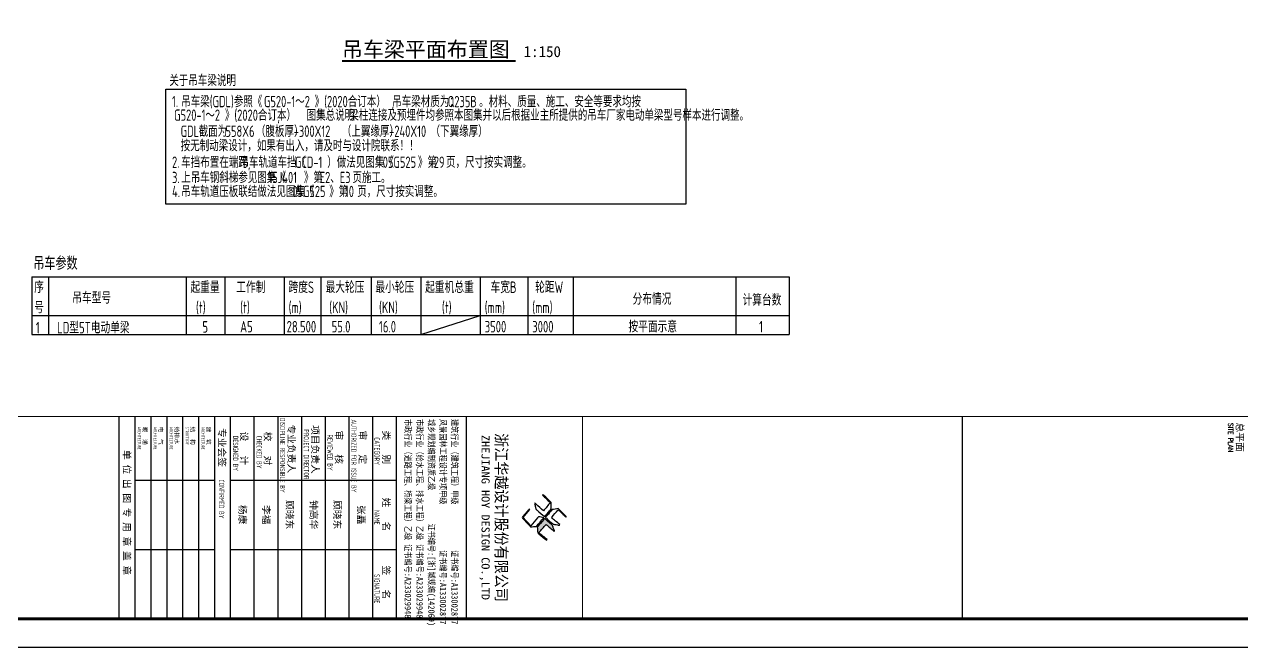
# Model space of a CAD drawing. Extents: x 14475413 to 15955882, y -732572 to -282951.
# Drawn here: x 15116914 to 15180062, y -624475 to -592130 of the extents above; entities that cross this region are included whole.
import ezdxf
from ezdxf.enums import TextEntityAlignment as Align

# ---------------------------------------------------------------- set-up
doc = ezdxf.new("R2010")
doc.units = 0
doc.header["$LTSCALE"] = 1000
doc.header["$MEASUREMENT"] = 0
for name, color, linetype in [('DIM_SYMB', 3, 'Continuous'), ('PUB_TEXT', 7, 'Continuous'), ('PUB_TITLE', 4, 'Continuous'), ('TEXT', 7, 'Continuous'), ('TK', 4, 'Continuous'), ('吊车梁', 6, 'Continuous')]:
    doc.layers.add(name, color=color, linetype=linetype)
doc.styles.add('-宋体', font='', dxfattribs={"width": 0.8})
doc.styles.add('_TCH_DYN', font='')
doc.styles.add('HT', font='simhei.ttf', dxfattribs={"width": 0.8})
doc.styles.add('ROMANS', font='romans', dxfattribs={"width": 0.65, "height": 231.275})
doc.styles.add('TSSD_Label', font='tssdeng.shx', dxfattribs={"width": 0.7, "bigfont": 'hztxt.shx'})
doc.styles.add('TSSD_REIN', font='tssdeng.shx', dxfattribs={"width": 0.7, "bigfont": 'tssdchn.shx'})
doc.styles.add('图签宋体', font='', dxfattribs={"height": 300})
doc.styles.add('图签黑体', font='simhei.ttf', dxfattribs={"height": 550})
doc.styles.add('宋体', font='', dxfattribs={"width": 0.8})
doc.styles.get('-宋体').set_extended_font_data('SimSun')
doc.styles.get('_TCH_DYN').set_extended_font_data('SimSun')
doc.styles.get('图签宋体').set_extended_font_data('NSimSun')
doc.styles.get('宋体').set_extended_font_data('SimSun')

# ---------------------------------------------------------------- blocks, each defined once
blk = doc.blocks.new('A$C053D6479')
at = {"layer": 'PUB_TITLE'}
h = blk.add_hatch(color=256, dxfattribs=at)
h.dxf.hatch_style = 1
edge = h.paths.add_edge_path()
edge.add_spline(control_points=[(1026, 827), (1105, 920), (1188, 1008), (1266, 1102)], knot_values=[13, 13, 13, 13, 14, 14, 14, 14], degree=3, periodic=0)
edge.add_spline(control_points=[(1266, 1102), (1258, 1111), (1249, 1119), (1239, 1116)], knot_values=[12, 12, 12, 12, 13, 13, 13, 13], degree=3, periodic=0)
edge.add_spline(control_points=[(1239, 1116), (1210, 1107), (1179, 1092), (1144, 1077)], knot_values=[11, 11, 11, 11, 12, 12, 12, 12], degree=3, periodic=0)
edge.add_spline(control_points=[(1144, 1077), (1109, 1063), (1069, 1053), (1047, 1038)], knot_values=[10, 10, 10, 10, 11, 11, 11, 11], degree=3, periodic=0)
edge.add_spline(control_points=[(1047, 1038), (1028, 1026), (1007, 992), (991, 972)], knot_values=[9, 9, 9, 9, 10, 10, 10, 10], degree=3, periodic=0)
edge.add_spline(control_points=[(991, 972), (942, 913), (899, 868), (849, 810)], knot_values=[8, 8, 8, 8, 9, 9, 9, 9], degree=3, periodic=0)
edge.add_spline(control_points=[(849, 810), (842, 801), (822, 776), (822, 775)], knot_values=[7, 7, 7, 7, 8, 8, 8, 8], degree=3, periodic=0)
edge.add_spline(control_points=[(822, 775), (823, 771), (848, 752), (859, 744)], knot_values=[6, 6, 6, 6, 7, 7, 7, 7], degree=3, periodic=0)
edge.add_spline(control_points=[(859, 744), (949, 670), (1035, 592), (1122, 521)], knot_values=[5, 5, 5, 5, 6, 6, 6, 6], degree=3, periodic=0)
edge.add_spline(control_points=[(1122, 521), (1153, 527), (1185, 530), (1217, 533)], knot_values=[4, 4, 4, 4, 5, 5, 5, 5], degree=3, periodic=0)
edge.add_spline(control_points=[(1217, 533), (1246, 535), (1293, 532), (1316, 542)], knot_values=[3, 3, 3, 3, 4, 4, 4, 4], degree=3, periodic=0)
edge.add_spline(control_points=[(1316, 542), (1327, 547), (1338, 565), (1349, 579)], knot_values=[2, 2, 2, 2, 3, 3, 3, 3], degree=3, periodic=0)
edge.add_spline(control_points=[(1349, 579), (1423, 670), (1507, 759), (1572, 848)], knot_values=[1, 1, 1, 1, 2, 2, 2, 2], degree=3, periodic=0)
edge.add_spline(control_points=[(1572, 848), (1564, 852), (1561, 861), (1551, 862)], knot_values=[0, 0, 0, 0, 1, 1, 1, 1], degree=3, periodic=0)
edge.add_spline(control_points=[(1551, 862), (1469, 769), (1393, 671), (1310, 579)], knot_values=[15, 15, 15, 15, 16, 16, 16, 16], degree=3, periodic=0)
edge.add_spline(control_points=[(1310, 579), (1216, 662), (1118, 742), (1026, 827)], knot_values=[14, 14, 14, 14, 15, 15, 15, 15], degree=3, periodic=0)
at = {"layer": 'TK'}
for points, knots in [([(1031, 1298), (1066, 1286), (1054, 1262), (1045, 1224), (1036, 1188), (1031, 1158), (1024, 1121), (1020, 1104), (1017, 1085), (1012, 1071), (1004, 1052), (976, 1026), (956, 1003), (906, 946), (866, 899), (814, 839), (806, 829), (789, 806), (787, 806), (777, 804), (728, 856), (719, 864), (651, 922), (580, 978), (514, 1036), (509, 1106), (488, 1176), (479, 1247), (570, 1343), (663, 1436), (758, 1526), (764, 1523), (768, 1518), (774, 1515), (693, 1422), (599, 1343), (520, 1249), (607, 1171), (698, 1096), (789, 1021), (874, 1109), (950, 1206), (1031, 1298)], [0, 0, 0, 0, 1, 1, 1, 2, 2, 2, 3, 3, 3, 4, 4, 4, 5, 5, 5, 6, 6, 6, 7, 7, 7, 8, 8, 8, 9, 9, 9, 10, 10, 10, 11, 11, 11, 12, 12, 12, 13, 13, 13, 14, 14, 14, 14]), ([(555, 949), (624, 891), (699, 833), (760, 773), (689, 691), (614, 604), (539, 517), (529, 505), (516, 487), (506, 482), (492, 475), (469, 472), (452, 467), (416, 456), (383, 448), (342, 438), (323, 433), (297, 422), (293, 440), (291, 452), (313, 470), (322, 480), (400, 566), (477, 652), (553, 736), (460, 815), (366, 894), (270, 970), (183, 883), (101, 791), (16, 703), (-18, 714), (9, 735), (28, 755), (103, 838), (192, 930), (266, 1005), (319, 1009), (387, 1005), (442, 1007), (456, 1008), (472, 1011), (485, 1007), (507, 1000), (534, 967), (555, 949)], [0, 0, 0, 0, 1, 1, 1, 2, 2, 2, 3, 3, 3, 4, 4, 4, 5, 5, 5, 6, 6, 6, 7, 7, 7, 8, 8, 8, 9, 9, 9, 10, 10, 10, 11, 11, 11, 12, 12, 12, 13, 13, 13, 14, 14, 14, 15, 15, 15, 15]), ([(1551, 862), (1561, 861), (1564, 852), (1572, 848), (1507, 759), (1423, 670), (1349, 579), (1338, 565), (1327, 547), (1316, 542), (1293, 532), (1246, 535), (1217, 533), (1185, 530), (1153, 527), (1122, 521), (1035, 592), (949, 670), (859, 744), (848, 752), (823, 771), (822, 775), (822, 776), (842, 801), (849, 810), (899, 868), (942, 913), (991, 972), (1007, 992), (1028, 1026), (1047, 1038), (1069, 1053), (1109, 1063), (1144, 1077), (1179, 1092), (1210, 1107), (1239, 1116), (1249, 1119), (1258, 1111), (1266, 1102), (1188, 1008), (1105, 920), (1026, 827), (1118, 742), (1216, 662), (1310, 579), (1393, 671), (1469, 769), (1551, 862)], [0, 0, 0, 0, 1, 1, 1, 2, 2, 2, 3, 3, 3, 4, 4, 4, 5, 5, 5, 6, 6, 6, 7, 7, 7, 8, 8, 8, 9, 9, 9, 10, 10, 10, 11, 11, 11, 12, 12, 12, 13, 13, 13, 14, 14, 14, 15, 15, 15, 16, 16, 16, 16]), ([(1097, 490), (1100, 425), (1106, 361), (1107, 294), (1018, 207), (925, 121), (830, 33), (818, 21), (800, 0), (787, 0), (768, -1), (725, 49), (712, 60), (662, 103), (616, 143), (568, 186), (545, 207), (518, 224), (499, 250), (501, 259), (511, 261), (516, 267), (609, 192), (696, 111), (785, 33), (883, 118), (977, 208), (1070, 298), (992, 373), (892, 456), (803, 534), (791, 544), (768, 561), (766, 569), (761, 588), (776, 634), (780, 655), (785, 690), (788, 721), (795, 746), (897, 661), (998, 576), (1097, 490)], [0, 0, 0, 0, 1, 1, 1, 2, 2, 2, 3, 3, 3, 4, 4, 4, 5, 5, 5, 6, 6, 6, 7, 7, 7, 8, 8, 8, 9, 9, 9, 10, 10, 10, 11, 11, 11, 12, 12, 12, 13, 13, 13, 14, 14, 14, 14])]:
    blk.add_open_spline(points, degree=3, knots=knots, dxfattribs=at)
blk = doc.blocks.new('GeYuanFrame_87403653', base_point=(20.09, 4.53))
at = {"layer": 'PUB_TITLE'}
for points in [[(1013.09, 235.33), (1013.09, 292.73)], [(1037.09, 235.33), (1037.09, 292.73)], [(1013.09, 202.33), (1013.09, 229.83)], [(1037.09, 202.33), (1037.09, 229.83)]]:
    blk.add_lwpolyline(points, dxfattribs=at)
at = {"layer": 'TK'}
for p, q in [((991.09, 316.93), (1061.09, 316.93)), ((991.09, 284.53), (1061.09, 284.53)), ((991.09, 276.33), (1061.09, 276.33)), ((991.09, 268.13), (1061.09, 268.13)), ((991.09, 259.93), (1061.09, 259.93)), ((991.09, 251.73), (1061.09, 251.73)), ((991.09, 243.53), (1061.09, 243.53)), ((991.09, 235.33), (1061.09, 235.33)), ((991.09, 235.33), (1061.09, 235.33))]:
    blk.add_line(p, q, dxfattribs=at)
blk.add_lwpolyline([(20.09, 4.53), (20.09, 598.53), (1071.09, 598.53), (1071.09, 4.53)], close=True, dxfattribs=at)
at = {"layer": 'TK', "const_width": 1}
blk.add_lwpolyline([(45.09, 588.53), (1061.09, 588.53), (1061.09, 14.53), (45.09, 14.53)], close=True, dxfattribs=at)
at = {"layer": 'TK'}
for points, const_width in [([(991.09, 588.53), (991.09, 14.53)], 0.4), ([(991.09, 488.5), (1061.09, 488.5)], 0.35), ([(991.09, 357.14), (1061.09, 357.14)], 0.35), ([(991.09, 292.73), (1061.09, 292.73)], 0.35), ([(991.09, 292.73), (1061.09, 292.73)], 0.35), ([(991.09, 235.33), (1061.09, 235.33)], 0.35), ([(991.09, 202.33), (1061.09, 202.33)], 0.35)]:
    blk.add_lwpolyline(points, dxfattribs=dict(at, const_width=const_width))
for points in [[(991.09, 292.73), (1061.09, 292.73)], [(991.09, 235.33), (1061.09, 235.33)], [(991.09, 229.83), (1061.09, 229.83)], [(991.09, 224.33), (1061.09, 224.33)], [(991.09, 218.83), (1061.09, 218.83)], [(991.09, 213.33), (1061.09, 213.33)], [(991.09, 207.83), (1061.09, 207.83)], [(991.09, 202.33), (1061.09, 202.33)], [(991.09, 196.83), (1061.09, 196.83)]]:
    blk.add_lwpolyline(points, dxfattribs=at)
at = {"layer": 'PUB_TITLE', "xscale": 0.01000000000021828, "yscale": 0.01000000000021828, "zscale": 0.01}
blk.add_blockref('A$C053D6479', (1018.19, 336.27), dxfattribs=at)
at = {"layer": 'TK', "style": '图签宋体'}
for s, height, p in [('总平面', 2.4, (993.23, 583.28)), ('类   别', 2.4, (995.97, 288.09)), ('姓   名', 2.4, (1019.2, 288.09)), ('签   名', 2.4, (1042.68, 288.09)), ('审   定', 2.4, (995.97, 279.89)), ('审   核', 2.4, (995.97, 271.69)), ('项目负责人', 2.4, (994.13, 263.49)), ('专业负责人', 2.4, (993.89, 255.29)), ('校   对', 2.4, (996.38, 247.09)), ('设   计', 2.4, (996.36, 238.89)), ('专业会签', 2.4, (995.12, 231.24)), ('建  筑', 1.44, (994.61, 227.11)), ('结  构', 1.44, (994.61, 221.61)), ('给排水', 1.44, (994.61, 216.11)), ('电  气', 1.44, (994.61, 210.61)), ('暖  通', 1.44, (994.61, 205.11)), ('单 位 出 图 专 用 章 盖 章', 2.4, (1002.72, 198.35))]:
    blk.add_text(s, height=height, dxfattribs=at).set_placement(p)
at = {"layer": 'TK'}
for s, height, style, width, p in [('SITE PLAN', 1.697, 'ROMANS', 0.76, (993.35, 580.49)), ('建筑行业（建筑工程）甲级           证书编号:A133002877', 2.2, '-宋体', 0.8, (992, 311.83)), ('风景园林工程设计专项甲级           证书编号:A133002877', 2.2, '-宋体', 0.8, (992, 307.81)), ('城乡规划编制资质乙级        证书编号:[浙]城规编(142069)', 2.2, '-宋体', 0.8, (992, 303.82)), ('市政行业（给水工程、排水工程）乙级 证书编号:A233029948', 2.2, '-宋体', 0.8, (992, 299.74)), ('市政行业（道路工程、桥梁工程）乙级 证书编号:A233029948', 2.2, '-宋体', 0.8, (992, 295.69)), ('CATEGORY', 1.8, 'TSSD_REIN', 0.7, (998.32, 285.17)), ('NAME', 1.8, 'TSSD_REIN', 0.7, (1023.51, 285.17)), ('SIGNATURE', 1.8, 'TSSD_REIN', 0.7, (1045.66, 285.17)), ('AUTHORIZED FOR ISSUE BY', 1.8, 'TSSD_REIN', 0.7, (992.12, 277.17)), ('REVIEWED BY', 1.8, 'TSSD_REIN', 0.7, (997.36, 268.91)), ('PROJECT DIRECTOR', 1.8, 'TSSD_REIN', 0.7, (995.55, 260.74)), ('DISCIPLINE RESPONSIBLE BY', 1.8, 'TSSD_REIN', 0.7, (991.57, 252.48)), ('CHECKED BY', 1.8, 'TSSD_REIN', 0.7, (997.75, 244.44)), ('DESIGNED BY', 1.8, 'TSSD_REIN', 0.7, (997.76, 236.27)), ('CONFIRMED BY', 1.8, 'TSSD_REIN', 0.7, (1012.94, 231.42)), ('ARCHITECTURE', 1.08, 'TSSD_REIN', 0.7, (994.65, 225.34)), ('STRUCTURE', 1.08, 'TSSD_REIN', 0.7, (994.65, 219.84)), ('ARCHITECTURE', 1.08, 'TSSD_REIN', 0.7, (994.65, 214.34)), ('ARCHITECTURE', 1.08, 'TSSD_REIN', 0.7, (994.65, 208.84)), ('ARCHITECTURE', 1.08, 'TSSD_REIN', 0.7, (994.65, 203.34))]:
    blk.add_text(s, height=height, dxfattribs=dict(at, style=style, width=width)).set_placement(p)
for s, height, style, width, p in [('浙江华越设计股份有限公司', 3.96, 'HT', 0.9, (1026.07, 329.16)), ('ZHEJIANG HOY DESIGN CO.,LTD', 2.8, '图签黑体', 1.11, (1026.06, 323.29))]:
    blk.add_text(s, height=height, dxfattribs=dict(at, style=style, width=width)).set_placement(p, align=Align.MIDDLE)
at = {"layer": 'TK', "char_height": 2.4, "width": 24, "attachment_point": 5, "style": '图签宋体'}
for s, insert in [('张矗', (1025.09, 280.4)), ('顾晓东', (1025.09, 272.23)), ('钟高华', (1025.09, 264.03)), ('顾晓东', (1025.09, 255.76)), ('李福', (1025.09, 247.63)), ('杨康', (1025.09, 239.43))]:
    blk.add_mtext(s, dxfattribs=dict(at, insert=insert))

msp = doc.modelspace()

# ---------------------------------------------------------------- linework, layer by layer
for p, q in [((15117304.5, -605234.9), (15156591.3, -605234.9)), ((15117304.5, -605234.9), (15117304.5, -608232.6)), ((15118161.6, -605234.9), (15118161.6, -608232.6)), ((15125302, -605234.9), (15125302, -608232.6)), ((15127306.1, -605234.9), (15127306.1, -608232.6)), ((15130387.4, -605234.9), (15130387.4, -608232.6)), ((15132295.5, -605234.9), (15132295.5, -608232.6)), ((15134900.8, -605234.9), (15134900.8, -608232.6)), ((15137485.2, -605234.9), (15137485.2, -608232.6)), ((15140558.9, -605234.9), (15140558.9, -608232.6)), ((15143026, -605234.9), (15143026, -608232.6)), ((15145384, -605234.9), (15145384, -608232.6)), ((15153816.7, -605234.9), (15153816.7, -608232.6)), ((15156591.3, -605234.9), (15156591.3, -608232.6)), ((15117304.5, -607233.4), (15156591.3, -607233.4)), ((15137485.2, -608232.6), (15140558.9, -607233.4)), ((15117304.5, -608232.6), (15156591.3, -608232.6)), ((15117304.5, -608232.6), (15156591.3, -608232.6)), ((15117304.5, -608232.6), (15156591.3, -608232.6)), ((15117304.5, -608232.6), (15156591.3, -608232.6))]:
    msp.add_line(p, q)
at = {"color": 2}
msp.add_lwpolyline([(15124253.5, -595494.7), (15151222, -595494.7), (15151222, -601468.2), (15124253.5, -601468.2)], close=True, dxfattribs=at)
at = {"layer": 'DIM_SYMB', "const_width": 105}
msp.add_lwpolyline([(15133390.2, -594039), (15142394.5, -594039)], dxfattribs=at)
at = {"layer": '吊车梁', "ltscale": 0.5}
msp.add_line((15117304.5, -605234.9), (15117304.5, -605234.9), dxfattribs=at)

# ---------------------------------------------------------------- block references
at = {"xscale": 150, "yscale": 150, "zscale": 150, "rotation": 270}
msp.add_blockref('GeYuanFrame_87403653', (15092976.8, -466825.4), dxfattribs=at)

# ---------------------------------------------------------------- texts
at = {"layer": 'PUB_TEXT', "style": '_TCH_DYN'}
for s, height, p in [('吊车梁平面布置图', 797.47, (15133390.2, -593829)), ('1:150', 569.62, (15142814.5, -593829))]:
    msp.add_text(s, height=height, dxfattribs=at).set_placement(p)
at = {"layer": 'PUB_TEXT', "color": 6, "style": 'TSSD_Label', "width": 0.7}
for s, height, p in [('关于吊车梁说明', 587.78, (15124432.6, -595337)), ('1.', 587.78, (15124575.8, -596431)), ('吊车梁(GDL)参照《', 587.778, (15125050.6, -596431)), ('G520-1～2 》(2020合订本）', 587.778, (15129345.6, -596431)), ('吊车梁材质为：', 587.78, (15135996.6, -596431)), ('Q235B', 587.78, (15138876.7, -596431)), ('。材料、质量、施工、安全等要求均按', 587.778, (15140506.7, -596431)), ('G520-1～2 》(2020合订本）', 587.778, (15124685.1, -597136.3)), ('图集总说明', 587.78, (15131557.5, -597136.3)), ('梁柱连接及预埋件均参照本图集并以后根据业主所提供的吊车厂家电动单梁型号样本进行调整。', 587.778, (15133773, -597136.3)), (',', 587.8, (15135958.4, -596431)), ('GDL', 587.78, (15125021.6, -597972.7)), ('截面为', 587.78, (15125955.3, -597972.7)), ('558X6', 587.78, (15127348.6, -597972.7)), ('（腹板厚）', 587.78, (15128926.7, -597972.7)), (',', 587.8, (15130038.1, -597136.3)), ('+300X12', 587.78, (15130889.5, -597972.7)), ('（上翼缘厚）', 587.78, (15133385.7, -597972.7)), ('+240X10', 587.78, (15135839, -597972.7)), ('（下翼缘厚）', 587.78, (15137988.2, -597972.7)), ('按无制动梁设计，如果有出入，请及时与设计院联系！！', 587.778, (15125021.6, -598715.6)), ('2.', 587.78, (15124575.7, -599578.8)), ('车挡布置在端跨,', 587.78, (15125050.4, -599578.8)), ('吊车轨道车挡（', 587.78, (15128070.5, -599578.8)), ('GCD-1', 587.78, (15130953.8, -599578.8)), ('）做法见图集《', 587.78, (15132626.1, -599578.8)), ('05G525', 587.78, (15135506.2, -599578.8)), ('》第', 587.78, (15137331.1, -599578.8)), ('29', 587.78, (15138154, -599578.8)), ('页，尺寸按实调整。', 587.78, (15138787, -599578.8)), ('3.', 587.78, (15124575.7, -600370.9)), ('上吊车钢斜梯参见图集《', 587.778, (15125050.4, -600370.9)), ('15J401', 587.78, (15129576.3, -600370.9)), ('》第', 587.78, (15131412, -600370.9)), ('E2、E3', 587.78, (15132234.9, -600370.9)), ('页施工。', 587.78, (15133934.9, -600370.9)), ('4.', 587.78, (15124575.7, -601095.4)), ('吊车轨道压板联结做法见图集《', 587.778, (15125050.4, -601095.4)), ('05G525', 587.78, (15130810.6, -601095.4)), ('》第', 587.78, (15132725.4, -601095.4)), ('10', 587.78, (15133548.3, -601095.4)), ('页，尺寸按实调整。', 587.78, (15134181.3, -601095.4))]:
    msp.add_text(s, height=height, dxfattribs=at).set_placement(p)
at = {"layer": 'TEXT', "style": '宋体', "width": 0.7}
msp.add_text('吊车参数', height=599.85, dxfattribs=at).set_placement((15117382.2, -604987.7), align=Align.BOTTOM_LEFT)
at = {"layer": 'TEXT', "style": 'TSSD_REIN', "width": 0.7}
for s, height, p in [('序', 599.9, (15117426.3, -606071.1)), ('起重量', 599.85, (15125532.9, -606071.1)), ('工作制', 599.85, (15127906.8, -606071.1)), ('跨度S', 599.85, (15130618.3, -606071.1)), ('最大轮压', 599.85, (15132538.1, -606071.1)), ('最小轮压', 599.85, (15135122.5, -606071.1)), ('起重机总重', 599.85, (15137707, -606071.1)), ('车宽B', 599.85, (15141097.5, -606071.1)), ('轮距W', 599.85, (15143411.7, -606071.1)), ('吊车型号', 599.85, (15119398.4, -606621.4)), ('分布情况', 599.85, (15148469.2, -606679.4)), ('计算台数', 599.85, (15154170, -606729.4)), ('号', 599.9, (15117426.3, -607120.3)), ('(t)', 599.85, (15125816.9, -607120.3)), ('(t)', 599.85, (15128107.7, -607120.3)), ('(m)', 599.85, (15130622.5, -607120.3)), ('(KN)', 599.85, (15132728.4, -607120.3)), ('(KN)', 599.85, (15135312.8, -607120.3)), ('(t)', 599.85, (15138575.8, -607120.3)), ('(mm)', 599.85, (15140793.4, -607120.3)), ('(mm)', 599.85, (15143260.6, -607120.3)), ('按平面示意', 599.85, (15148251.3, -608119.5)), ('1', 599.9, (15117510.7, -608169.5)), ('LD型5T电动单梁', 599.85, (15118615, -608169.5)), ('5', 599.9, (15126150.7, -608128.8)), ('A5', 599.85, (15128107.7, -608119.5)), ('28.500', 599.85, (15130518.4, -608119.5)), ('55.0', 599.85, (15132854.7, -608119.5)), ('16.0', 599.85, (15135312.8, -608119.5)), ('3500', 599.85, (15140793.4, -608119.5)), ('3000', 599.85, (15143260.6, -608119.5)), ('1', 599.9, (15155030.5, -608119.5))]:
    msp.add_text(s, height=height, dxfattribs=at).set_placement(p)

doc.saveas('drawing.dxf')
